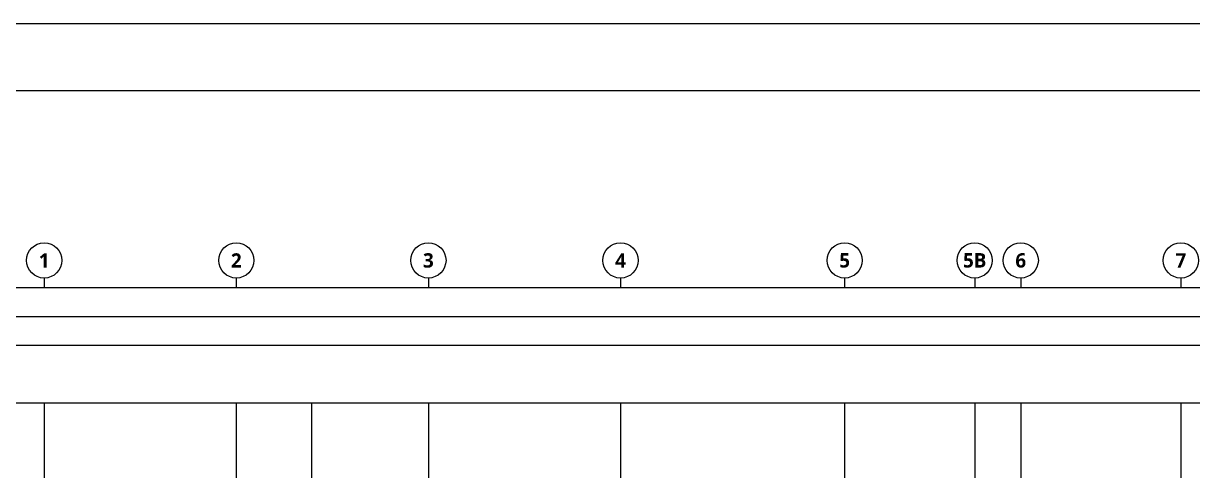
# Model space of a CAD drawing. Header units: millimetres. Extents: x -734060 to 504600, y -7739 to 118800.
# Drawn here: x 376601 to 449637, y 90876 to 118800 of the extents above; entities that cross this region are included whole.
import ezdxf
from ezdxf.enums import TextEntityAlignment as Align

# ---------------------------------------------------------------- set-up
doc = ezdxf.new("R2010")
doc.units = ezdxf.units.MM
doc.header["$LTSCALE"] = 200
doc.linetypes.add('CEN-GAUN', pattern=[32.2, 30, -1, 0.2, -1])
doc.layers.get('DEFPOINTS').update_dxf_attribs({"color": 137})
for name, color, linetype in [('CEN', 1, 'CEN-GAUN'), ('GYP. BOARD', 42, 'Continuous'), ('WALL-D', 3, 'Continuous')]:
    doc.layers.add(name, color=color, linetype=linetype)
doc.styles.add('스타일2', font='malgunbd.ttf')

# ---------------------------------------------------------------- blocks, each defined once
blk = doc.blocks.new('sheet-line')
at = {"layer": 'DEFPOINTS'}
blk.add_lwpolyline([(168200, -356400), (0, -356400), (0, -237600), (168200, -237600)], close=True, dxfattribs=at)
blk = doc.blocks.new('DEF-AXIS')
blk.add_line((0, 600), (0, 0))
blk.add_circle((0, 1700), 1100)
at = {"style": '스타일2'}
blk.add_attdef('X', text='', height=900, dxfattribs=at).set_placement((0, 1700), align=Align.MIDDLE)
blk = doc.blocks.new('def-sym_2F~')
at = {"layer": 'DEFPOINTS'}
for p, values in [((0, 16400), {'X': '1'}), ((12000, 16400), {'X': '2'}), ((24000, 16400), {'X': '3'}), ((36000, 16400), {'X': '4'}), ((50000, 16400), {'X': '5'}), ((58125, 16400), {'X': '5B'}), ((61000, 16400), {'X': '6'}), ((71000, 16400), {'X': '7'})]:
    blk.add_blockref('DEF-AXIS', p, dxfattribs=at).add_auto_attribs(values)

msp = doc.modelspace()

# ---------------------------------------------------------------- linework, layer by layer
at = {"layer": 'CEN'}
for p, q in [((377900, 95100), (377900, 32900)), ((389900, 95100), (389900, 32900)), ((394600, 95100), (394600, 32900)), ((401900, 95100), (401900, 32900)), ((413900, 95100), (413900, 32900)), ((427900, 95100), (427900, 32900)), ((436025, 95100), (436025, 32900)), ((438900, 95100), (438900, 32900)), ((448900, 95100), (448900, 32900))]:
    msp.add_line(p, q, dxfattribs=at)
at = {"layer": 'DEFPOINTS'}
for points in [[(345700, 114600), (483100, 114600), (483100, 4200), (345700, 4200)], [(461100, 25700), (361500, 25700), (361500, 102300), (461100, 102300)], [(459300, 27500), (363300, 27500), (363300, 100500), (459300, 100500)], [(457500, 29300), (365100, 29300), (365100, 98700), (457500, 98700)], [(453900, 32900), (368700, 32900), (368700, 95100), (453900, 95100)]]:
    msp.add_lwpolyline(points, close=True, dxfattribs=at)

# ---------------------------------------------------------------- block references
at = {"layer": 'GYP. BOARD'}
msp.add_blockref('def-sym_2F~', (377900, 85900), dxfattribs=at)
at = {"layer": 'WALL-D'}
msp.add_blockref('sheet-line', (336400, 356400), dxfattribs=at)

doc.saveas('drawing.dxf')
